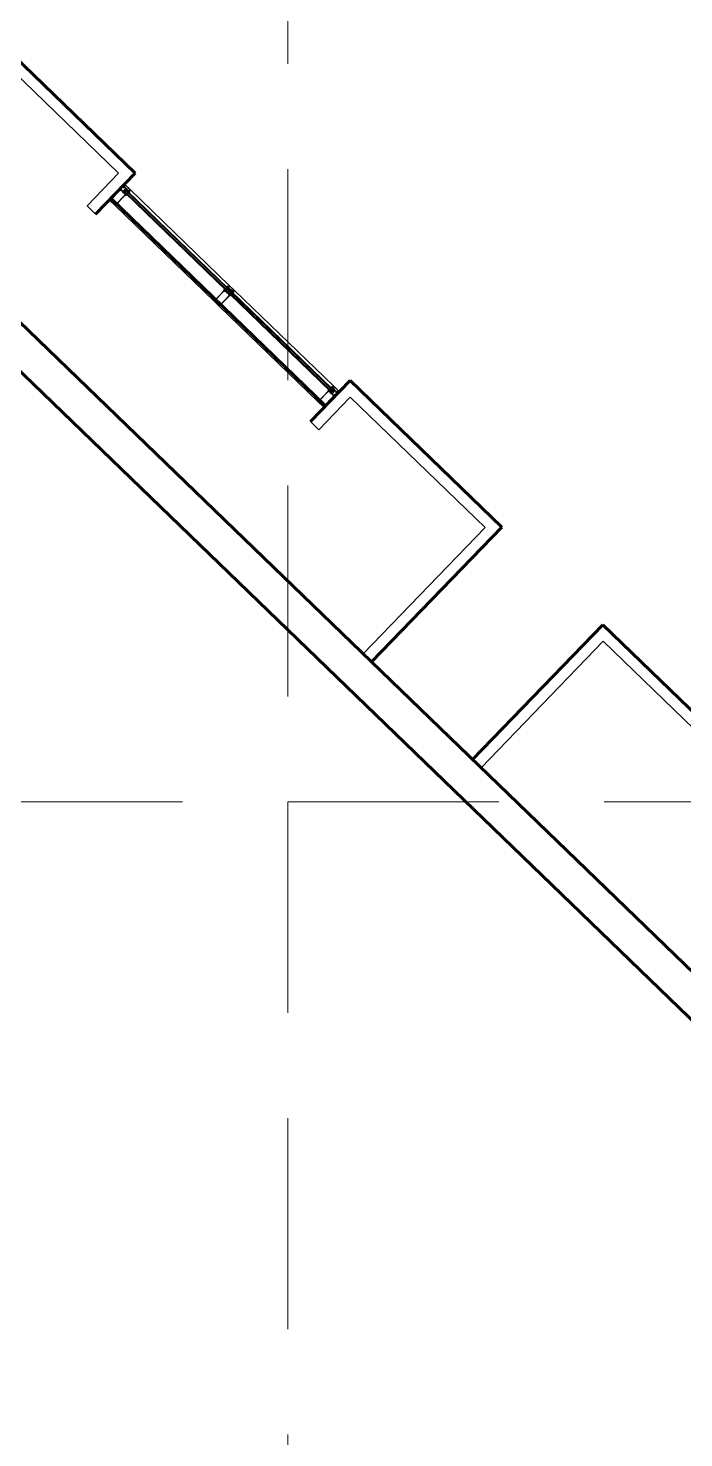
# Model space of a CAD drawing. Header units: feet. Extents: x 2597001 to 2598732, y 7017887 to 7019952.
# Drawn here: x 2597399.93 to 2597418.59, y 7018761.52 to 7018801.63 of the extents above; entities that cross this region are included whole.
import ezdxf

# ---------------------------------------------------------------- set-up
doc = ezdxf.new("R2010")
doc.units = ezdxf.units.FT
doc.header["$LTSCALE"] = 30
doc.header["$MEASUREMENT"] = 0
doc.linetypes.add('HIDDEN', pattern=[0.375, 0.25, -0.125])
doc.layers.get('0').update_dxf_attribs({"linetype": 'CONTINUOUS'})
for name, color, linetype, lineweight in [('18358A-BASE-SITE$0$Curb', 1, 'CONTINUOUS', 9), ('18358A-BASE-SITE$0$DICKS-A-WALL-AGAP', 1, 'CONTINUOUS', 20), ('18358A-BASE-SITE$0$DICKS-A-WALL-SHELL-EXT', 1, 'CONTINUOUS', 60), ('18358A-BASE-SITE$0$DICKS-A-WALL-SHELL-INT', 1, 'CONTINUOUS', 60)]:
    doc.layers.add(name, color=color, linetype=linetype, lineweight=lineweight)
doc.layers.add('GRID', color=254, linetype='HIDDEN')

msp = doc.modelspace()

# ---------------------------------------------------------------- linework, layer by layer
for p, q in [((2597402.675, 7018797.192), (2597402.241, 7018796.742)), ((2597402.679, 7018797.188), (2597402.675, 7018797.192)), ((2597402.679, 7018797.188), (2597402.681, 7018797.184)), ((2597402.687, 7018797.176), (2597402.692, 7018797.174)), ((2597402.692, 7018797.174), (2597402.694, 7018797.174)), ((2597402.694, 7018797.174), (2597402.844, 7018797.029)), ((2597402.7, 7018796.936), (2597405.569, 7018794.165)), ((2597402.703, 7018796.872), (2597402.735, 7018796.89)), ((2597402.758, 7018796.996), (2597405.627, 7018794.225)), ((2597402.823, 7018796.995), (2597402.805, 7018796.963)), ((2597402.818, 7018797.003), (2597402.844, 7018797.029)), ((2597402.818, 7018796.999), (2597402.823, 7018796.995)), ((2597402.241, 7018796.742), (2597402.245, 7018796.739)), ((2597402.245, 7018796.739), (2597402.249, 7018796.737)), ((2597402.245, 7018796.739), (2597402.245, 7018796.739)), ((2597402.249, 7018796.737), (2597402.254, 7018796.734)), ((2597402.254, 7018796.734), (2597402.257, 7018796.731)), ((2597402.257, 7018796.731), (2597402.259, 7018796.726)), ((2597402.259, 7018796.726), (2597402.26, 7018796.724)), ((2597402.26, 7018796.724), (2597402.41, 7018796.58)), ((2597402.41, 7018796.58), (2597402.697, 7018796.878)), ((2597402.699, 7018796.876), (2597402.703, 7018796.872)), ((2597405.223, 7018793.863), (2597405.511, 7018794.161)), ((2597405.504, 7018794.167), (2597405.522, 7018794.198)), ((2597405.509, 7018794.163), (2597405.504, 7018794.167)), ((2597405.624, 7018794.29), (2597405.593, 7018794.272)), ((2597405.628, 7018794.286), (2597405.624, 7018794.29)), ((2597405.632, 7018794.286), (2597405.657, 7018794.312)), ((2597405.657, 7018794.312), (2597405.807, 7018794.168)), ((2597405.721, 7018794.135), (2597408.59, 7018791.364)), ((2597405.786, 7018794.134), (2597405.768, 7018794.102)), ((2597405.782, 7018794.141), (2597405.807, 7018794.168)), ((2597405.782, 7018794.138), (2597405.786, 7018794.134)), ((2597405.223, 7018793.863), (2597405.373, 7018793.718)), ((2597405.373, 7018793.718), (2597405.66, 7018794.016)), ((2597405.662, 7018794.014), (2597405.667, 7018794.01)), ((2597405.663, 7018794.075), (2597408.533, 7018791.304)), ((2597405.667, 7018794.01), (2597405.698, 7018794.029)), ((2597408.186, 7018791.001), (2597408.474, 7018791.299)), ((2597408.789, 7018791.288), (2597408.355, 7018790.839)), ((2597408.468, 7018791.305), (2597408.485, 7018791.337)), ((2597408.472, 7018791.301), (2597408.468, 7018791.305)), ((2597408.587, 7018791.429), (2597408.556, 7018791.41)), ((2597408.591, 7018791.425), (2597408.587, 7018791.429)), ((2597408.595, 7018791.425), (2597408.62, 7018791.451)), ((2597408.77, 7018791.306), (2597408.62, 7018791.451)), ((2597408.771, 7018791.304), (2597408.77, 7018791.306)), ((2597408.773, 7018791.3), (2597408.771, 7018791.304)), ((2597408.776, 7018791.296), (2597408.773, 7018791.3)), ((2597408.78, 7018791.293), (2597408.776, 7018791.296)), ((2597408.785, 7018791.292), (2597408.78, 7018791.293)), ((2597408.785, 7018791.292), (2597408.789, 7018791.288)), ((2597408.336, 7018790.857), (2597408.186, 7018791.001)), ((2597408.338, 7018790.856), (2597408.336, 7018790.857)), ((2597408.342, 7018790.854), (2597408.338, 7018790.856)), ((2597408.346, 7018790.851), (2597408.342, 7018790.854)), ((2597408.349, 7018790.847), (2597408.346, 7018790.851)), ((2597408.351, 7018790.842), (2597408.349, 7018790.847)), ((2597408.351, 7018790.842), (2597408.351, 7018790.842)), ((2597408.355, 7018790.839), (2597408.351, 7018790.842))]:
    msp.add_line(p, q)
at = {"color": 9}
for p, q in [((2597402.26, 7018796.724), (2597402.564, 7018797.039)), ((2597402.271, 7018796.728), (2597402.553, 7018797.02)), ((2597402.277, 7018796.773), (2597402.559, 7018797.065)), ((2597402.549, 7018797.054), (2597402.303, 7018796.769)), ((2597402.553, 7018797.02), (2597402.574, 7018797.001)), ((2597402.557, 7018797.024), (2597402.569, 7018797.034)), ((2597402.557, 7018797.024), (2597402.573, 7018797.008)), ((2597402.559, 7018797.065), (2597402.585, 7018797.04)), ((2597402.563, 7018797.068), (2597402.621, 7018797.129)), ((2597402.588, 7018797.044), (2597402.563, 7018797.068)), ((2597402.569, 7018797.034), (2597402.564, 7018797.039)), ((2597402.566, 7018797.027), (2597402.567, 7018797.022)), ((2597402.569, 7018797.024), (2597402.566, 7018797.027)), ((2597402.567, 7018797.022), (2597402.57, 7018797.018)), ((2597402.585, 7018797.04), (2597402.569, 7018797.024)), ((2597402.57, 7018797.018), (2597402.581, 7018797.029)), ((2597402.573, 7018797.008), (2597402.582, 7018797.021)), ((2597402.584, 7018797.012), (2597402.574, 7018797.001)), ((2597402.581, 7018797.029), (2597402.589, 7018797.022)), ((2597402.625, 7018796.979), (2597402.582, 7018797.021)), ((2597402.618, 7018796.979), (2597402.584, 7018797.012)), ((2597402.585, 7018797.033), (2597402.599, 7018797.048)), ((2597402.592, 7018797.026), (2597402.585, 7018797.033)), ((2597402.596, 7018797.052), (2597402.588, 7018797.044)), ((2597402.589, 7018797.022), (2597402.592, 7018797.026)), ((2597402.599, 7018797.048), (2597402.596, 7018797.052)), ((2597402.611, 7018796.972), (2597402.618, 7018796.979)), ((2597402.611, 7018796.972), (2597402.615, 7018796.968)), ((2597402.615, 7018796.968), (2597402.618, 7018796.972)), ((2597402.618, 7018796.972), (2597402.644, 7018796.947)), ((2597402.621, 7018797.129), (2597402.646, 7018797.104)), ((2597402.625, 7018797.132), (2597402.646, 7018797.155)), ((2597402.65, 7018797.108), (2597402.625, 7018797.132)), ((2597402.625, 7018796.979), (2597402.631, 7018796.985)), ((2597402.629, 7018796.976), (2597402.636, 7018796.982)), ((2597402.629, 7018796.976), (2597402.648, 7018796.958)), ((2597402.633, 7018796.995), (2597402.631, 7018796.985)), ((2597402.694, 7018797.058), (2597402.633, 7018796.995)), ((2597402.638, 7018796.992), (2597402.636, 7018796.982)), ((2597402.694, 7018797.051), (2597402.638, 7018796.992)), ((2597402.646, 7018797.104), (2597402.639, 7018797.097)), ((2597402.639, 7018797.097), (2597402.643, 7018797.093)), ((2597402.641, 7018796.943), (2597402.644, 7018796.947)), ((2597402.641, 7018796.943), (2597402.645, 7018796.939)), ((2597402.643, 7018797.093), (2597402.657, 7018797.108)), ((2597402.645, 7018796.939), (2597402.652, 7018796.947)), ((2597402.646, 7018797.155), (2597402.652, 7018797.149)), ((2597402.648, 7018796.958), (2597402.654, 7018796.964)), ((2597402.65, 7018797.158), (2597402.679, 7018797.188)), ((2597402.656, 7018797.153), (2597402.65, 7018797.158)), ((2597402.65, 7018797.129), (2597402.665, 7018797.144)), ((2597402.656, 7018797.123), (2597402.65, 7018797.129)), ((2597402.665, 7018797.124), (2597402.65, 7018797.108)), ((2597402.652, 7018797.149), (2597402.656, 7018797.153)), ((2597402.652, 7018796.954), (2597402.657, 7018796.96)), ((2597402.652, 7018796.954), (2597402.695, 7018796.912)), ((2597402.652, 7018796.947), (2597402.686, 7018796.914)), ((2597402.664, 7018796.967), (2597402.654, 7018796.964)), ((2597402.665, 7018797.137), (2597402.656, 7018797.123)), ((2597402.657, 7018797.108), (2597402.665, 7018797.101)), ((2597402.667, 7018796.963), (2597402.657, 7018796.96)), ((2597402.661, 7018797.112), (2597402.672, 7018797.123)), ((2597402.668, 7018797.105), (2597402.661, 7018797.112)), ((2597402.662, 7018797.127), (2597402.665, 7018797.124)), ((2597402.668, 7018797.127), (2597402.662, 7018797.127)), ((2597402.72, 7018797.025), (2597402.664, 7018796.967)), ((2597402.674, 7018797.135), (2597402.665, 7018797.144)), ((2597402.665, 7018797.137), (2597402.682, 7018797.12)), ((2597402.665, 7018797.101), (2597402.668, 7018797.105)), ((2597402.689, 7018796.94), (2597402.666, 7018796.962)), ((2597402.728, 7018797.025), (2597402.667, 7018796.963)), ((2597402.668, 7018797.177), (2597402.67, 7018797.173)), ((2597402.672, 7018797.123), (2597402.668, 7018797.127)), ((2597402.669, 7018797.148), (2597402.694, 7018797.174)), ((2597402.669, 7018797.148), (2597402.677, 7018797.14)), ((2597402.682, 7018797.12), (2597402.669, 7018797.111)), ((2597402.669, 7018797.111), (2597402.782, 7018797.002)), ((2597402.67, 7018797.173), (2597402.673, 7018797.168)), ((2597402.672, 7018797.181), (2597402.673, 7018797.176)), ((2597402.673, 7018797.176), (2597402.676, 7018797.172)), ((2597402.673, 7018797.168), (2597402.677, 7018797.165)), ((2597402.674, 7018797.135), (2597402.68, 7018797.141)), ((2597402.675, 7018797.185), (2597402.677, 7018797.18)), ((2597402.686, 7018796.914), (2597402.675, 7018796.903)), ((2597402.695, 7018796.883), (2597402.675, 7018796.903)), ((2597402.676, 7018797.172), (2597402.68, 7018797.169)), ((2597402.676, 7018797.148), (2597402.694, 7018797.167)), ((2597402.678, 7018797.146), (2597402.676, 7018797.148)), ((2597402.677, 7018797.18), (2597402.68, 7018797.176)), ((2597402.677, 7018797.165), (2597402.681, 7018797.163)), ((2597402.68, 7018797.141), (2597402.677, 7018797.14)), ((2597402.678, 7018797.146), (2597402.695, 7018797.151)), ((2597402.678, 7018797.131), (2597402.69, 7018797.144)), ((2597402.678, 7018797.131), (2597402.689, 7018797.12)), ((2597402.678, 7018797.109), (2597402.689, 7018797.12)), ((2597402.712, 7018797.077), (2597402.678, 7018797.109)), ((2597402.683, 7018797.03), (2597402.678, 7018797.009)), ((2597402.678, 7018797.009), (2597402.68, 7018797.007)), ((2597402.68, 7018797.176), (2597402.684, 7018797.173)), ((2597402.68, 7018797.169), (2597402.685, 7018797.167)), ((2597402.701, 7018797.013), (2597402.68, 7018797.007)), ((2597402.681, 7018797.184), (2597402.684, 7018797.18)), ((2597402.681, 7018797.163), (2597402.683, 7018797.163)), ((2597402.682, 7018796.903), (2597402.695, 7018796.912)), ((2597402.699, 7018796.887), (2597402.682, 7018796.903)), ((2597402.698, 7018797.046), (2597402.683, 7018797.03)), ((2597402.689, 7018796.94), (2597402.683, 7018796.934)), ((2597402.684, 7018797.18), (2597402.687, 7018797.176)), ((2597402.684, 7018797.173), (2597402.688, 7018797.171)), ((2597402.688, 7018797.028), (2597402.684, 7018797.014)), ((2597402.698, 7018797.018), (2597402.684, 7018797.014)), ((2597402.685, 7018797.167), (2597402.687, 7018797.166)), ((2597402.688, 7018797.171), (2597402.69, 7018797.17)), ((2597402.706, 7018797.047), (2597402.688, 7018797.028)), ((2597402.69, 7018797.144), (2597402.697, 7018797.146)), ((2597402.699, 7018796.977), (2597402.69, 7018796.986)), ((2597402.691, 7018796.927), (2597402.763, 7018797.002)), ((2597402.691, 7018796.905), (2597402.692, 7018796.907)), ((2597402.693, 7018796.897), (2597402.691, 7018796.905)), ((2597402.692, 7018796.907), (2597402.696, 7018796.904)), ((2597402.697, 7018796.929), (2597402.693, 7018796.925)), ((2597402.701, 7018796.91), (2597402.693, 7018796.918)), ((2597402.693, 7018796.897), (2597402.701, 7018796.895)), ((2597402.694, 7018797.167), (2597402.836, 7018797.029)), ((2597402.709, 7018797.073), (2597402.694, 7018797.058)), ((2597402.694, 7018797.058), (2597402.709, 7018797.043)), ((2597402.694, 7018797.058), (2597402.706, 7018797.047)), ((2597402.694, 7018797.051), (2597402.698, 7018797.046)), ((2597402.694, 7018797.034), (2597402.695, 7018797.028)), ((2597402.697, 7018797.031), (2597402.694, 7018797.034)), ((2597402.697, 7018797.146), (2597402.695, 7018797.151)), ((2597402.695, 7018797.028), (2597402.698, 7018797.025)), ((2597402.696, 7018796.904), (2597402.701, 7018796.91)), ((2597402.7, 7018797.034), (2597402.697, 7018797.031)), ((2597402.697, 7018796.878), (2597402.714, 7018796.894)), ((2597402.716, 7018797.037), (2597402.698, 7018797.018)), ((2597402.698, 7018797.025), (2597402.704, 7018797.024)), ((2597402.699, 7018797.04), (2597402.7, 7018797.034)), ((2597402.703, 7018797.037), (2597402.699, 7018797.04)), ((2597402.699, 7018796.977), (2597402.717, 7018796.996)), ((2597402.699, 7018796.9), (2597402.706, 7018796.906)), ((2597402.699, 7018796.9), (2597402.702, 7018796.897)), ((2597402.699, 7018796.887), (2597402.708, 7018796.9)), ((2597402.699, 7018796.876), (2597402.717, 7018796.894)), ((2597402.701, 7018797.028), (2597402.704, 7018797.03)), ((2597402.716, 7018797.029), (2597402.701, 7018797.013)), ((2597402.704, 7018797.024), (2597402.701, 7018797.028)), ((2597402.701, 7018796.895), (2597402.702, 7018796.897)), ((2597402.709, 7018797.043), (2597402.703, 7018797.037)), ((2597402.704, 7018797.03), (2597402.71, 7018797.03)), ((2597402.735, 7018796.899), (2597402.704, 7018796.929)), ((2597402.706, 7018797.033), (2597402.713, 7018797.04)), ((2597402.71, 7018797.03), (2597402.706, 7018797.033)), ((2597402.717, 7018796.894), (2597402.706, 7018796.906)), ((2597402.717, 7018796.996), (2597402.708, 7018797.005)), ((2597402.708, 7018796.9), (2597402.714, 7018796.894)), ((2597402.709, 7018797.073), (2597402.709, 7018797.073)), ((2597402.742, 7018797.04), (2597402.709, 7018797.073)), ((2597402.709, 7018797.057), (2597402.71, 7018797.058)), ((2597402.709, 7018797.054), (2597402.712, 7018797.051)), ((2597402.712, 7018797.077), (2597402.714, 7018797.079)), ((2597402.712, 7018796.91), (2597402.712, 7018796.911)), ((2597402.712, 7018796.907), (2597402.72, 7018796.899)), ((2597402.713, 7018797.058), (2597402.716, 7018797.055)), ((2597402.713, 7018797.04), (2597402.728, 7018797.025)), ((2597402.714, 7018797.079), (2597402.748, 7018797.046)), ((2597402.743, 7018796.981), (2597402.714, 7018796.951)), ((2597402.714, 7018796.951), (2597405.584, 7018794.18)), ((2597402.714, 7018796.951), (2597402.714, 7018796.951)), ((2597402.714, 7018796.951), (2597402.744, 7018796.923)), ((2597402.715, 7018797.052), (2597402.716, 7018797.052)), ((2597402.715, 7018796.911), (2597402.723, 7018796.903)), ((2597402.716, 7018797.037), (2597402.728, 7018797.025)), ((2597402.716, 7018797.029), (2597402.72, 7018797.025)), ((2597402.721, 7018797.046), (2597402.721, 7018797.047)), ((2597402.721, 7018797.043), (2597402.723, 7018797.041)), ((2597402.723, 7018796.899), (2597402.723, 7018796.9)), ((2597402.724, 7018797.047), (2597402.727, 7018797.044)), ((2597402.726, 7018797.041), (2597402.727, 7018797.041)), ((2597402.728, 7018797.025), (2597402.742, 7018797.04)), ((2597402.75, 7018797.004), (2597402.728, 7018797.025)), ((2597402.743, 7018796.981), (2597405.613, 7018794.21)), ((2597402.773, 7018796.952), (2597402.743, 7018796.981)), ((2597402.744, 7018796.923), (2597402.773, 7018796.952)), ((2597402.746, 7018797.044), (2597402.748, 7018797.046)), ((2597402.746, 7018797.044), (2597402.78, 7018797.012)), ((2597402.75, 7018797.004), (2597402.756, 7018797.009)), ((2597402.765, 7018797), (2597402.769, 7018797.004)), ((2597402.797, 7018796.962), (2597402.765, 7018796.993)), ((2597402.784, 7018796.996), (2597402.776, 7018797.004)), ((2597402.78, 7018797.012), (2597402.79, 7018797.023)), ((2597402.791, 7018797.015), (2597402.782, 7018797.002)), ((2597402.79, 7018797.002), (2597402.784, 7018796.996)), ((2597402.784, 7018796.985), (2597402.785, 7018796.986)), ((2597402.784, 7018796.982), (2597402.792, 7018796.974)), ((2597402.789, 7018797.007), (2597402.787, 7018797.005)), ((2597402.787, 7018797.005), (2597402.79, 7018797.002)), ((2597402.788, 7018796.986), (2597402.796, 7018796.978)), ((2597402.797, 7018797.005), (2597402.789, 7018797.007)), ((2597402.794, 7018796.998), (2597402.789, 7018796.992)), ((2597402.8, 7018796.981), (2597402.789, 7018796.992)), ((2597402.802, 7018797.012), (2597402.79, 7018797.023)), ((2597402.807, 7018796.999), (2597402.791, 7018797.015)), ((2597402.794, 7018796.998), (2597402.797, 7018796.995)), ((2597402.807, 7018796.999), (2597402.795, 7018796.99)), ((2597402.795, 7018796.99), (2597402.8, 7018796.984)), ((2597402.795, 7018796.974), (2597402.796, 7018796.975)), ((2597402.797, 7018797.005), (2597402.799, 7018796.997)), ((2597402.799, 7018796.997), (2597402.797, 7018796.995)), ((2597402.818, 7018796.999), (2597402.8, 7018796.981)), ((2597402.8, 7018796.984), (2597402.815, 7018796.999)), ((2597402.802, 7018797.012), (2597402.814, 7018797.024)), ((2597402.805, 7018797.008), (2597402.811, 7018797.014)), ((2597402.805, 7018797.008), (2597402.815, 7018796.999)), ((2597402.811, 7018797.014), (2597402.81, 7018797.011)), ((2597402.818, 7018797.003), (2597402.81, 7018797.011)), ((2597402.814, 7018797.024), (2597402.815, 7018797.031)), ((2597402.815, 7018797.031), (2597402.82, 7018797.03)), ((2597402.816, 7018797.012), (2597402.82, 7018797.03)), ((2597402.816, 7018797.012), (2597402.818, 7018797.01)), ((2597402.818, 7018797.01), (2597402.836, 7018797.029)), ((2597402.844, 7018797.029), (2597405.657, 7018794.312)), ((2597402.245, 7018796.739), (2597402.274, 7018796.769)), ((2597402.248, 7018796.743), (2597402.253, 7018796.741)), ((2597402.252, 7018796.746), (2597402.257, 7018796.745)), ((2597402.253, 7018796.741), (2597402.257, 7018796.738)), ((2597402.256, 7018796.75), (2597402.26, 7018796.748)), ((2597402.257, 7018796.745), (2597402.261, 7018796.742)), ((2597402.257, 7018796.738), (2597402.261, 7018796.734)), ((2597402.26, 7018796.748), (2597402.265, 7018796.746)), ((2597402.261, 7018796.742), (2597402.264, 7018796.738)), ((2597402.261, 7018796.734), (2597402.263, 7018796.73)), ((2597402.263, 7018796.73), (2597402.263, 7018796.728)), ((2597402.264, 7018796.738), (2597402.266, 7018796.734)), ((2597402.265, 7018796.746), (2597402.268, 7018796.742)), ((2597402.266, 7018796.734), (2597402.267, 7018796.732)), ((2597402.268, 7018796.742), (2597402.27, 7018796.737)), ((2597402.27, 7018796.737), (2597402.271, 7018796.736)), ((2597402.271, 7018796.728), (2597402.413, 7018796.591)), ((2597402.274, 7018796.769), (2597402.279, 7018796.763)), ((2597402.283, 7018796.767), (2597402.277, 7018796.773)), ((2597402.279, 7018796.763), (2597402.283, 7018796.767)), ((2597402.41, 7018796.58), (2597405.223, 7018793.863)), ((2597402.413, 7018796.591), (2597402.695, 7018796.883)), ((2597405.234, 7018793.867), (2597405.516, 7018794.159)), ((2597405.509, 7018794.163), (2597405.527, 7018794.181)), ((2597405.511, 7018794.161), (2597405.527, 7018794.178)), ((2597405.516, 7018794.159), (2597405.537, 7018794.139)), ((2597405.52, 7018794.163), (2597405.533, 7018794.172)), ((2597405.52, 7018794.163), (2597405.537, 7018794.146)), ((2597405.527, 7018794.181), (2597405.538, 7018794.17)), ((2597405.533, 7018794.172), (2597405.527, 7018794.178)), ((2597405.528, 7018794.165), (2597405.53, 7018794.167)), ((2597405.53, 7018794.157), (2597405.528, 7018794.165)), ((2597405.53, 7018794.2), (2597405.562, 7018794.169)), ((2597405.533, 7018794.164), (2597405.53, 7018794.167)), ((2597405.53, 7018794.157), (2597405.538, 7018794.155)), ((2597405.531, 7018794.187), (2597405.532, 7018794.188)), ((2597405.531, 7018794.184), (2597405.54, 7018794.176)), ((2597405.533, 7018794.164), (2597405.538, 7018794.17)), ((2597405.535, 7018794.188), (2597405.543, 7018794.18)), ((2597405.537, 7018794.16), (2597405.543, 7018794.165)), ((2597405.537, 7018794.146), (2597405.545, 7018794.16)), ((2597405.54, 7018794.157), (2597405.537, 7018794.16)), ((2597405.548, 7018794.15), (2597405.537, 7018794.139)), ((2597405.538, 7018794.155), (2597405.54, 7018794.157)), ((2597405.543, 7018794.176), (2597405.543, 7018794.177)), ((2597405.543, 7018794.165), (2597405.551, 7018794.158)), ((2597405.589, 7018794.118), (2597405.545, 7018794.16)), ((2597405.581, 7018794.118), (2597405.548, 7018794.15)), ((2597405.583, 7018794.239), (2597405.554, 7018794.209)), ((2597405.554, 7018794.209), (2597405.584, 7018794.18)), ((2597405.554, 7018794.209), (2597405.554, 7018794.209)), ((2597405.562, 7018794.162), (2597405.558, 7018794.158)), ((2597405.56, 7018794.156), (2597405.633, 7018794.231)), ((2597405.573, 7018794.154), (2597405.568, 7018794.149)), ((2597405.573, 7018794.154), (2597405.596, 7018794.133)), ((2597405.574, 7018794.11), (2597405.581, 7018794.118)), ((2597405.574, 7018794.11), (2597405.578, 7018794.107)), ((2597405.578, 7018794.107), (2597405.581, 7018794.11)), ((2597405.581, 7018794.11), (2597405.608, 7018794.085)), ((2597405.613, 7018794.21), (2597405.583, 7018794.239)), ((2597405.584, 7018794.18), (2597405.613, 7018794.21)), ((2597405.589, 7018794.118), (2597405.594, 7018794.123)), ((2597405.592, 7018794.263), (2597405.623, 7018794.233)), ((2597405.592, 7018794.114), (2597405.599, 7018794.121)), ((2597405.592, 7018794.114), (2597405.611, 7018794.096)), ((2597405.597, 7018794.134), (2597405.594, 7018794.123)), ((2597405.657, 7018794.196), (2597405.597, 7018794.134)), ((2597405.601, 7018794.131), (2597405.599, 7018794.121)), ((2597405.657, 7018794.189), (2597405.601, 7018794.131)), ((2597405.604, 7018794.262), (2597405.604, 7018794.263)), ((2597405.604, 7018794.259), (2597405.612, 7018794.251)), ((2597405.604, 7018794.081), (2597405.608, 7018794.085)), ((2597405.604, 7018794.081), (2597405.608, 7018794.078)), ((2597405.607, 7018794.263), (2597405.616, 7018794.255)), ((2597405.608, 7018794.078), (2597405.615, 7018794.085)), ((2597405.628, 7018794.286), (2597405.61, 7018794.267)), ((2597405.61, 7018794.267), (2597405.622, 7018794.256)), ((2597405.61, 7018794.166), (2597405.628, 7018794.185)), ((2597405.61, 7018794.166), (2597405.619, 7018794.157)), ((2597405.611, 7018794.096), (2597405.618, 7018794.103)), ((2597405.614, 7018794.267), (2597405.628, 7018794.282)), ((2597405.619, 7018794.262), (2597405.614, 7018794.267)), ((2597405.615, 7018794.251), (2597405.616, 7018794.252)), ((2597405.615, 7018794.093), (2597405.62, 7018794.098)), ((2597405.615, 7018794.093), (2597405.658, 7018794.051)), ((2597405.615, 7018794.085), (2597405.649, 7018794.053)), ((2597405.628, 7018794.106), (2597405.618, 7018794.103)), ((2597405.628, 7018794.275), (2597405.619, 7018794.262)), ((2597405.63, 7018794.101), (2597405.62, 7018794.098)), ((2597405.628, 7018794.262), (2597405.622, 7018794.256)), ((2597405.627, 7018794.267), (2597405.625, 7018794.265)), ((2597405.628, 7018794.262), (2597405.625, 7018794.265)), ((2597405.632, 7018794.258), (2597405.626, 7018794.252)), ((2597405.626, 7018794.252), (2597405.634, 7018794.244)), ((2597405.634, 7018794.265), (2597405.627, 7018794.267)), ((2597405.638, 7018794.273), (2597405.628, 7018794.282)), ((2597405.628, 7018794.275), (2597405.645, 7018794.259)), ((2597405.628, 7018794.185), (2597405.637, 7018794.176)), ((2597405.684, 7018794.164), (2597405.628, 7018794.106)), ((2597405.652, 7018794.078), (2597405.629, 7018794.1)), ((2597405.691, 7018794.164), (2597405.63, 7018794.101)), ((2597405.631, 7018794.233), (2597405.634, 7018794.237)), ((2597405.632, 7018794.286), (2597405.64, 7018794.278)), ((2597405.645, 7018794.259), (2597405.632, 7018794.249)), ((2597405.635, 7018794.255), (2597405.632, 7018794.258)), ((2597405.632, 7018794.249), (2597405.745, 7018794.141)), ((2597405.634, 7018794.265), (2597405.637, 7018794.257)), ((2597405.637, 7018794.257), (2597405.635, 7018794.255)), ((2597405.635, 7018794.218), (2597405.64, 7018794.224)), ((2597405.635, 7018794.218), (2597405.657, 7018794.196)), ((2597405.638, 7018794.273), (2597405.643, 7018794.279)), ((2597405.639, 7018794.286), (2597405.657, 7018794.305)), ((2597405.641, 7018794.284), (2597405.639, 7018794.286)), ((2597405.643, 7018794.279), (2597405.64, 7018794.278)), ((2597405.641, 7018794.284), (2597405.658, 7018794.289)), ((2597405.641, 7018794.27), (2597405.653, 7018794.282)), ((2597405.641, 7018794.27), (2597405.652, 7018794.259)), ((2597405.646, 7018794.169), (2597405.641, 7018794.148)), ((2597405.641, 7018794.148), (2597405.643, 7018794.146)), ((2597405.642, 7018794.248), (2597405.652, 7018794.259)), ((2597405.675, 7018794.215), (2597405.642, 7018794.248)), ((2597405.664, 7018794.152), (2597405.643, 7018794.146)), ((2597405.662, 7018794.185), (2597405.646, 7018794.169)), ((2597405.651, 7018794.166), (2597405.647, 7018794.153)), ((2597405.661, 7018794.156), (2597405.647, 7018794.153)), ((2597405.652, 7018794.078), (2597405.647, 7018794.073)), ((2597405.669, 7018794.185), (2597405.651, 7018794.166)), ((2597405.653, 7018794.282), (2597405.66, 7018794.284)), ((2597405.662, 7018794.115), (2597405.653, 7018794.125)), ((2597405.654, 7018794.066), (2597405.726, 7018794.141)), ((2597405.657, 7018794.305), (2597405.8, 7018794.168)), ((2597405.672, 7018794.211), (2597405.657, 7018794.196)), ((2597405.657, 7018794.196), (2597405.669, 7018794.185)), ((2597405.657, 7018794.196), (2597405.672, 7018794.182)), ((2597405.657, 7018794.189), (2597405.662, 7018794.185)), ((2597405.66, 7018794.17), (2597405.657, 7018794.173)), ((2597405.657, 7018794.173), (2597405.658, 7018794.167)), ((2597405.66, 7018794.284), (2597405.658, 7018794.289)), ((2597405.658, 7018794.167), (2597405.662, 7018794.163)), ((2597405.663, 7018794.173), (2597405.66, 7018794.17)), ((2597405.679, 7018794.175), (2597405.661, 7018794.156)), ((2597405.662, 7018794.163), (2597405.667, 7018794.163)), ((2597405.662, 7018794.115), (2597405.68, 7018794.134)), ((2597405.666, 7018794.175), (2597405.663, 7018794.178)), ((2597405.663, 7018794.178), (2597405.663, 7018794.173)), ((2597405.664, 7018794.166), (2597405.667, 7018794.169)), ((2597405.679, 7018794.168), (2597405.664, 7018794.152)), ((2597405.667, 7018794.163), (2597405.664, 7018794.166)), ((2597405.672, 7018794.182), (2597405.666, 7018794.175)), ((2597405.667, 7018794.169), (2597405.673, 7018794.168)), ((2597405.67, 7018794.172), (2597405.676, 7018794.178)), ((2597405.673, 7018794.168), (2597405.67, 7018794.172)), ((2597405.68, 7018794.134), (2597405.671, 7018794.143)), ((2597405.705, 7018794.179), (2597405.672, 7018794.211)), ((2597405.672, 7018794.211), (2597405.672, 7018794.211)), ((2597405.673, 7018794.195), (2597405.673, 7018794.196)), ((2597405.673, 7018794.192), (2597405.675, 7018794.19)), ((2597405.675, 7018794.215), (2597405.677, 7018794.217)), ((2597405.676, 7018794.196), (2597405.679, 7018794.194)), ((2597405.676, 7018794.178), (2597405.691, 7018794.164)), ((2597405.677, 7018794.217), (2597405.711, 7018794.184)), ((2597405.678, 7018794.19), (2597405.679, 7018794.191)), ((2597405.706, 7018794.12), (2597405.678, 7018794.09)), ((2597405.678, 7018794.09), (2597408.547, 7018791.319)), ((2597405.678, 7018794.09), (2597405.708, 7018794.061)), ((2597405.678, 7018794.09), (2597405.678, 7018794.09)), ((2597405.679, 7018794.175), (2597405.691, 7018794.164)), ((2597405.679, 7018794.168), (2597405.684, 7018794.164)), ((2597405.684, 7018794.185), (2597405.685, 7018794.185)), ((2597405.684, 7018794.182), (2597405.686, 7018794.179)), ((2597405.688, 7018794.185), (2597405.69, 7018794.183)), ((2597405.689, 7018794.179), (2597405.69, 7018794.18)), ((2597405.691, 7018794.164), (2597405.705, 7018794.179)), ((2597405.713, 7018794.142), (2597405.691, 7018794.164)), ((2597405.706, 7018794.12), (2597408.576, 7018791.349)), ((2597405.736, 7018794.091), (2597405.706, 7018794.12)), ((2597405.708, 7018794.061), (2597405.736, 7018794.091)), ((2597405.709, 7018794.183), (2597405.711, 7018794.184)), ((2597405.709, 7018794.183), (2597405.743, 7018794.15)), ((2597405.713, 7018794.142), (2597405.719, 7018794.148)), ((2597405.728, 7018794.139), (2597405.732, 7018794.142)), ((2597405.76, 7018794.101), (2597405.729, 7018794.131)), ((2597405.747, 7018794.135), (2597405.739, 7018794.142)), ((2597405.743, 7018794.15), (2597405.754, 7018794.161)), ((2597405.754, 7018794.154), (2597405.745, 7018794.141)), ((2597405.753, 7018794.14), (2597405.747, 7018794.135)), ((2597405.747, 7018794.124), (2597405.748, 7018794.124)), ((2597405.747, 7018794.121), (2597405.755, 7018794.113)), ((2597405.752, 7018794.145), (2597405.75, 7018794.143)), ((2597405.75, 7018794.143), (2597405.753, 7018794.14)), ((2597405.751, 7018794.124), (2597405.759, 7018794.116)), ((2597405.76, 7018794.143), (2597405.752, 7018794.145)), ((2597405.757, 7018794.137), (2597405.752, 7018794.13)), ((2597405.764, 7018794.119), (2597405.752, 7018794.13)), ((2597405.765, 7018794.15), (2597405.754, 7018794.161)), ((2597405.771, 7018794.138), (2597405.754, 7018794.154)), ((2597405.757, 7018794.137), (2597405.76, 7018794.134)), ((2597405.771, 7018794.138), (2597405.758, 7018794.128)), ((2597405.758, 7018794.128), (2597405.764, 7018794.123)), ((2597405.758, 7018794.113), (2597405.759, 7018794.113)), ((2597405.76, 7018794.143), (2597405.762, 7018794.136)), ((2597405.762, 7018794.136), (2597405.76, 7018794.134)), ((2597405.764, 7018794.123), (2597405.778, 7018794.138)), ((2597405.782, 7018794.138), (2597405.764, 7018794.119)), ((2597405.765, 7018794.15), (2597405.777, 7018794.163)), ((2597405.769, 7018794.147), (2597405.774, 7018794.153)), ((2597405.769, 7018794.147), (2597405.778, 7018794.138)), ((2597405.774, 7018794.153), (2597405.774, 7018794.149)), ((2597405.782, 7018794.141), (2597405.774, 7018794.149)), ((2597405.777, 7018794.163), (2597405.779, 7018794.17)), ((2597405.779, 7018794.17), (2597405.784, 7018794.168)), ((2597405.779, 7018794.151), (2597405.784, 7018794.168)), ((2597405.779, 7018794.151), (2597405.781, 7018794.149)), ((2597405.781, 7018794.149), (2597405.8, 7018794.168)), ((2597405.807, 7018794.168), (2597408.62, 7018791.451)), ((2597405.234, 7018793.867), (2597405.376, 7018793.729)), ((2597405.373, 7018793.718), (2597408.186, 7018791.001)), ((2597405.376, 7018793.729), (2597405.658, 7018794.021)), ((2597405.649, 7018794.053), (2597405.638, 7018794.041)), ((2597405.658, 7018794.021), (2597405.638, 7018794.041)), ((2597405.645, 7018794.042), (2597405.658, 7018794.051)), ((2597405.662, 7018794.025), (2597405.645, 7018794.042)), ((2597405.654, 7018794.044), (2597405.656, 7018794.045)), ((2597405.656, 7018794.036), (2597405.654, 7018794.044)), ((2597405.66, 7018794.067), (2597405.656, 7018794.064)), ((2597405.664, 7018794.049), (2597405.656, 7018794.056)), ((2597405.656, 7018794.045), (2597405.659, 7018794.042)), ((2597405.656, 7018794.036), (2597405.664, 7018794.034)), ((2597405.659, 7018794.042), (2597405.664, 7018794.049)), ((2597405.66, 7018794.016), (2597405.677, 7018794.033)), ((2597405.662, 7018794.039), (2597405.669, 7018794.044)), ((2597405.662, 7018794.039), (2597405.666, 7018794.036)), ((2597405.662, 7018794.025), (2597405.671, 7018794.038)), ((2597405.662, 7018794.014), (2597405.68, 7018794.033)), ((2597405.664, 7018794.034), (2597405.666, 7018794.036)), ((2597405.699, 7018794.037), (2597405.667, 7018794.067)), ((2597405.68, 7018794.033), (2597405.669, 7018794.044)), ((2597405.671, 7018794.038), (2597405.677, 7018794.033)), ((2597405.675, 7018794.049), (2597405.675, 7018794.049)), ((2597405.675, 7018794.046), (2597405.683, 7018794.038)), ((2597405.678, 7018794.049), (2597405.687, 7018794.041)), ((2597405.686, 7018794.038), (2597405.687, 7018794.038)), ((2597408.197, 7018791.005), (2597408.479, 7018791.297)), ((2597408.472, 7018791.301), (2597408.49, 7018791.32)), ((2597408.474, 7018791.299), (2597408.49, 7018791.316)), ((2597408.479, 7018791.297), (2597408.5, 7018791.278)), ((2597408.483, 7018791.301), (2597408.496, 7018791.311)), ((2597408.483, 7018791.301), (2597408.5, 7018791.285)), ((2597408.49, 7018791.32), (2597408.502, 7018791.308)), ((2597408.496, 7018791.311), (2597408.49, 7018791.316)), ((2597408.491, 7018791.303), (2597408.493, 7018791.305)), ((2597408.494, 7018791.295), (2597408.491, 7018791.303)), ((2597408.493, 7018791.338), (2597408.525, 7018791.308)), ((2597408.496, 7018791.302), (2597408.493, 7018791.305)), ((2597408.494, 7018791.295), (2597408.502, 7018791.294)), ((2597408.495, 7018791.325), (2597408.495, 7018791.326)), ((2597408.495, 7018791.322), (2597408.503, 7018791.315)), ((2597408.496, 7018791.302), (2597408.502, 7018791.308)), ((2597408.498, 7018791.326), (2597408.506, 7018791.318)), ((2597408.5, 7018791.298), (2597408.506, 7018791.304)), ((2597408.503, 7018791.295), (2597408.5, 7018791.298)), ((2597408.5, 7018791.285), (2597408.509, 7018791.298)), ((2597408.511, 7018791.289), (2597408.5, 7018791.278)), ((2597408.502, 7018791.294), (2597408.503, 7018791.295)), ((2597408.506, 7018791.315), (2597408.506, 7018791.315)), ((2597408.506, 7018791.304), (2597408.514, 7018791.296)), ((2597408.552, 7018791.256), (2597408.509, 7018791.298)), ((2597408.544, 7018791.256), (2597408.511, 7018791.289)), ((2597408.546, 7018791.378), (2597408.517, 7018791.348)), ((2597408.517, 7018791.348), (2597408.517, 7018791.348)), ((2597408.517, 7018791.348), (2597408.547, 7018791.319)), ((2597408.525, 7018791.3), (2597408.521, 7018791.297)), ((2597408.524, 7018791.295), (2597408.596, 7018791.369)), ((2597408.536, 7018791.293), (2597408.531, 7018791.287)), ((2597408.536, 7018791.293), (2597408.559, 7018791.271)), ((2597408.576, 7018791.349), (2597408.546, 7018791.378)), ((2597408.547, 7018791.319), (2597408.576, 7018791.349)), ((2597408.555, 7018791.402), (2597408.586, 7018791.371)), ((2597408.56, 7018791.272), (2597408.557, 7018791.262)), ((2597408.62, 7018791.335), (2597408.56, 7018791.272)), ((2597408.621, 7018791.328), (2597408.565, 7018791.269)), ((2597408.567, 7018791.4), (2597408.568, 7018791.401)), ((2597408.567, 7018791.397), (2597408.575, 7018791.389)), ((2597408.571, 7018791.401), (2597408.579, 7018791.393)), ((2597408.591, 7018791.425), (2597408.573, 7018791.406)), ((2597408.573, 7018791.406), (2597408.585, 7018791.395)), ((2597408.573, 7018791.305), (2597408.591, 7018791.323)), ((2597408.573, 7018791.305), (2597408.582, 7018791.296)), ((2597408.577, 7018791.406), (2597408.591, 7018791.421)), ((2597408.583, 7018791.4), (2597408.577, 7018791.406)), ((2597408.578, 7018791.39), (2597408.579, 7018791.39)), ((2597408.591, 7018791.414), (2597408.583, 7018791.4)), ((2597408.591, 7018791.4), (2597408.585, 7018791.395)), ((2597408.59, 7018791.405), (2597408.588, 7018791.403)), ((2597408.591, 7018791.4), (2597408.588, 7018791.403)), ((2597408.598, 7018791.403), (2597408.59, 7018791.405)), ((2597408.595, 7018791.396), (2597408.59, 7018791.39)), ((2597408.59, 7018791.39), (2597408.597, 7018791.383)), ((2597408.601, 7018791.412), (2597408.591, 7018791.421)), ((2597408.591, 7018791.414), (2597408.608, 7018791.397)), ((2597408.591, 7018791.323), (2597408.601, 7018791.314)), ((2597408.647, 7018791.302), (2597408.591, 7018791.244)), ((2597408.594, 7018791.371), (2597408.597, 7018791.375)), ((2597408.654, 7018791.302), (2597408.594, 7018791.24)), ((2597408.595, 7018791.425), (2597408.603, 7018791.417)), ((2597408.608, 7018791.397), (2597408.595, 7018791.388)), ((2597408.598, 7018791.393), (2597408.595, 7018791.396)), ((2597408.708, 7018791.279), (2597408.595, 7018791.388)), ((2597408.598, 7018791.403), (2597408.6, 7018791.395)), ((2597408.6, 7018791.395), (2597408.598, 7018791.393)), ((2597408.598, 7018791.357), (2597408.603, 7018791.362)), ((2597408.598, 7018791.357), (2597408.62, 7018791.335)), ((2597408.601, 7018791.412), (2597408.606, 7018791.418)), ((2597408.602, 7018791.425), (2597408.62, 7018791.444)), ((2597408.605, 7018791.423), (2597408.602, 7018791.425)), ((2597408.606, 7018791.418), (2597408.603, 7018791.417)), ((2597408.604, 7018791.408), (2597408.616, 7018791.421)), ((2597408.604, 7018791.408), (2597408.616, 7018791.397)), ((2597408.609, 7018791.307), (2597408.604, 7018791.286)), ((2597408.606, 7018791.284), (2597408.604, 7018791.286)), ((2597408.605, 7018791.423), (2597408.622, 7018791.428)), ((2597408.605, 7018791.386), (2597408.616, 7018791.397)), ((2597408.639, 7018791.354), (2597408.605, 7018791.386)), ((2597408.627, 7018791.29), (2597408.606, 7018791.284)), ((2597408.625, 7018791.323), (2597408.609, 7018791.307)), ((2597408.614, 7018791.305), (2597408.611, 7018791.291)), ((2597408.624, 7018791.295), (2597408.611, 7018791.291)), ((2597408.632, 7018791.324), (2597408.614, 7018791.305)), ((2597408.616, 7018791.421), (2597408.623, 7018791.423)), ((2597408.763, 7018791.306), (2597408.62, 7018791.444)), ((2597408.62, 7018791.335), (2597408.635, 7018791.35)), ((2597408.635, 7018791.32), (2597408.62, 7018791.335)), ((2597408.632, 7018791.324), (2597408.62, 7018791.335)), ((2597408.62, 7018791.311), (2597408.624, 7018791.308)), ((2597408.621, 7018791.305), (2597408.62, 7018791.311)), ((2597408.625, 7018791.323), (2597408.621, 7018791.328)), ((2597408.625, 7018791.302), (2597408.621, 7018791.305)), ((2597408.623, 7018791.423), (2597408.622, 7018791.428)), ((2597408.642, 7018791.314), (2597408.624, 7018791.295)), ((2597408.624, 7018791.308), (2597408.626, 7018791.311)), ((2597408.631, 7018791.301), (2597408.625, 7018791.302)), ((2597408.626, 7018791.317), (2597408.629, 7018791.314)), ((2597408.626, 7018791.311), (2597408.626, 7018791.317)), ((2597408.63, 7018791.307), (2597408.627, 7018791.304)), ((2597408.643, 7018791.306), (2597408.627, 7018791.29)), ((2597408.627, 7018791.304), (2597408.631, 7018791.301)), ((2597408.629, 7018791.314), (2597408.635, 7018791.32)), ((2597408.636, 7018791.307), (2597408.63, 7018791.307)), ((2597408.639, 7018791.317), (2597408.633, 7018791.31)), ((2597408.633, 7018791.31), (2597408.636, 7018791.307)), ((2597408.635, 7018791.35), (2597408.669, 7018791.317)), ((2597408.636, 7018791.334), (2597408.636, 7018791.335)), ((2597408.636, 7018791.331), (2597408.638, 7018791.328)), ((2597408.639, 7018791.354), (2597408.64, 7018791.356)), ((2597408.639, 7018791.335), (2597408.642, 7018791.332)), ((2597408.654, 7018791.302), (2597408.639, 7018791.317)), ((2597408.674, 7018791.323), (2597408.64, 7018791.356)), ((2597408.641, 7018791.328), (2597408.642, 7018791.329)), ((2597408.654, 7018791.302), (2597408.642, 7018791.314)), ((2597408.647, 7018791.302), (2597408.643, 7018791.306)), ((2597408.647, 7018791.323), (2597408.648, 7018791.324)), ((2597408.647, 7018791.32), (2597408.65, 7018791.318)), ((2597408.651, 7018791.324), (2597408.653, 7018791.321)), ((2597408.653, 7018791.318), (2597408.653, 7018791.318)), ((2597408.669, 7018791.317), (2597408.654, 7018791.302)), ((2597408.669, 7018791.317), (2597408.669, 7018791.317)), ((2597408.672, 7018791.321), (2597408.674, 7018791.323)), ((2597408.672, 7018791.321), (2597408.706, 7018791.289)), ((2597408.698, 7018791.275), (2597408.702, 7018791.278)), ((2597408.706, 7018791.267), (2597408.698, 7018791.275)), ((2597408.702, 7018791.278), (2597408.709, 7018791.271)), ((2597408.706, 7018791.289), (2597408.717, 7018791.3)), ((2597408.721, 7018791.276), (2597408.706, 7018791.26)), ((2597408.717, 7018791.292), (2597408.708, 7018791.279)), ((2597408.709, 7018791.271), (2597408.72, 7018791.282)), ((2597408.728, 7018791.289), (2597408.717, 7018791.3)), ((2597408.734, 7018791.276), (2597408.717, 7018791.292)), ((2597408.72, 7018791.282), (2597408.724, 7018791.279)), ((2597408.724, 7018791.273), (2597408.721, 7018791.276)), ((2597408.734, 7018791.276), (2597408.721, 7018791.267)), ((2597408.724, 7018791.279), (2597408.724, 7018791.273)), ((2597408.727, 7018791.261), (2597408.741, 7018791.276)), ((2597408.728, 7018791.289), (2597408.74, 7018791.301)), ((2597408.732, 7018791.285), (2597408.738, 7018791.291)), ((2597408.732, 7018791.285), (2597408.741, 7018791.276)), ((2597408.738, 7018791.291), (2597408.737, 7018791.288)), ((2597408.745, 7018791.28), (2597408.737, 7018791.288)), ((2597408.74, 7018791.301), (2597408.742, 7018791.308)), ((2597408.742, 7018791.308), (2597408.747, 7018791.307)), ((2597408.742, 7018791.289), (2597408.747, 7018791.307)), ((2597408.742, 7018791.289), (2597408.745, 7018791.287)), ((2597408.745, 7018791.287), (2597408.763, 7018791.306)), ((2597408.745, 7018791.28), (2597408.77, 7018791.306)), ((2597408.756, 7018791.262), (2597408.785, 7018791.292)), ((2597408.76, 7018791.293), (2597408.759, 7018791.295)), ((2597408.762, 7018791.289), (2597408.76, 7018791.293)), ((2597408.765, 7018791.285), (2597408.762, 7018791.289)), ((2597408.763, 7018791.297), (2597408.763, 7018791.299)), ((2597408.766, 7018791.292), (2597408.763, 7018791.297)), ((2597408.77, 7018791.282), (2597408.765, 7018791.285)), ((2597408.769, 7018791.289), (2597408.766, 7018791.292)), ((2597408.767, 7018791.301), (2597408.767, 7018791.302)), ((2597408.769, 7018791.296), (2597408.767, 7018791.301)), ((2597408.773, 7018791.292), (2597408.769, 7018791.296)), ((2597408.773, 7018791.286), (2597408.769, 7018791.289)), ((2597408.774, 7018791.28), (2597408.77, 7018791.282)), ((2597408.777, 7018791.29), (2597408.773, 7018791.292)), ((2597408.778, 7018791.284), (2597408.773, 7018791.286)), ((2597408.782, 7018791.288), (2597408.777, 7018791.29)), ((2597408.339, 7018790.868), (2597408.197, 7018791.005)), ((2597408.336, 7018790.857), (2597408.64, 7018791.171)), ((2597408.339, 7018790.868), (2597408.622, 7018791.16)), ((2597408.351, 7018790.842), (2597408.38, 7018790.872)), ((2597408.374, 7018790.878), (2597408.378, 7018790.881)), ((2597408.38, 7018790.872), (2597408.374, 7018790.878)), ((2597408.378, 7018790.881), (2597408.384, 7018790.876)), ((2597408.655, 7018791.157), (2597408.379, 7018790.902)), ((2597408.384, 7018790.876), (2597408.666, 7018791.168)), ((2597408.537, 7018791.249), (2597408.544, 7018791.256)), ((2597408.541, 7018791.245), (2597408.537, 7018791.249)), ((2597408.541, 7018791.245), (2597408.545, 7018791.249)), ((2597408.571, 7018791.224), (2597408.545, 7018791.249)), ((2597408.552, 7018791.256), (2597408.557, 7018791.262)), ((2597408.556, 7018791.253), (2597408.562, 7018791.259)), ((2597408.574, 7018791.235), (2597408.556, 7018791.253)), ((2597408.565, 7018791.269), (2597408.562, 7018791.259)), ((2597408.567, 7018791.22), (2597408.571, 7018791.224)), ((2597408.571, 7018791.216), (2597408.567, 7018791.22)), ((2597408.571, 7018791.216), (2597408.578, 7018791.224)), ((2597408.574, 7018791.235), (2597408.581, 7018791.241)), ((2597408.578, 7018791.231), (2597408.584, 7018791.237)), ((2597408.578, 7018791.231), (2597408.621, 7018791.189)), ((2597408.578, 7018791.224), (2597408.612, 7018791.191)), ((2597408.591, 7018791.244), (2597408.581, 7018791.241)), ((2597408.594, 7018791.24), (2597408.584, 7018791.237)), ((2597408.612, 7018791.191), (2597408.601, 7018791.18)), ((2597408.622, 7018791.16), (2597408.601, 7018791.18)), ((2597408.608, 7018791.18), (2597408.621, 7018791.189)), ((2597408.625, 7018791.164), (2597408.608, 7018791.18)), ((2597408.619, 7018791.177), (2597408.629, 7018791.189)), ((2597408.622, 7018791.174), (2597408.619, 7018791.177)), ((2597408.622, 7018791.196), (2597408.626, 7018791.2)), ((2597408.629, 7018791.189), (2597408.622, 7018791.196)), ((2597408.628, 7018791.173), (2597408.622, 7018791.174)), ((2597408.64, 7018791.192), (2597408.625, 7018791.176)), ((2597408.625, 7018791.164), (2597408.634, 7018791.177)), ((2597408.625, 7018791.176), (2597408.628, 7018791.173)), ((2597408.626, 7018791.2), (2597408.633, 7018791.192)), ((2597408.633, 7018791.192), (2597408.647, 7018791.207)), ((2597408.634, 7018791.177), (2597408.64, 7018791.171)), ((2597408.666, 7018791.168), (2597408.64, 7018791.192)), ((2597408.651, 7018791.204), (2597408.644, 7018791.196)), ((2597408.644, 7018791.196), (2597408.669, 7018791.172)), ((2597408.647, 7018791.207), (2597408.651, 7018791.204)), ((2597408.669, 7018791.172), (2597408.727, 7018791.232)), ((2597408.691, 7018791.252), (2597408.706, 7018791.267)), ((2597408.695, 7018791.249), (2597408.691, 7018791.252)), ((2597408.702, 7018791.256), (2597408.695, 7018791.249)), ((2597408.727, 7018791.232), (2597408.702, 7018791.256)), ((2597408.706, 7018791.26), (2597408.731, 7018791.236)), ((2597408.721, 7018791.267), (2597408.727, 7018791.261)), ((2597408.731, 7018791.236), (2597408.753, 7018791.258)), ((2597408.747, 7018791.263), (2597408.751, 7018791.267)), ((2597408.753, 7018791.258), (2597408.747, 7018791.263)), ((2597408.751, 7018791.267), (2597408.756, 7018791.262)), ((2597408.341, 7018790.86), (2597408.34, 7018790.86)), ((2597408.346, 7018790.858), (2597408.341, 7018790.86)), ((2597408.345, 7018790.864), (2597408.343, 7018790.864)), ((2597408.35, 7018790.862), (2597408.345, 7018790.864)), ((2597408.35, 7018790.855), (2597408.346, 7018790.858)), ((2597408.349, 7018790.867), (2597408.347, 7018790.868)), ((2597408.353, 7018790.865), (2597408.349, 7018790.867)), ((2597408.354, 7018790.858), (2597408.35, 7018790.862)), ((2597408.353, 7018790.851), (2597408.35, 7018790.855)), ((2597408.357, 7018790.862), (2597408.353, 7018790.865)), ((2597408.355, 7018790.846), (2597408.353, 7018790.851)), ((2597408.356, 7018790.854), (2597408.354, 7018790.858)), ((2597408.358, 7018790.85), (2597408.356, 7018790.854)), ((2597408.36, 7018790.858), (2597408.357, 7018790.862)), ((2597408.362, 7018790.853), (2597408.36, 7018790.858))]:
    msp.add_line(p, q, dxfattribs=at)
for points in [[(2597402.288, 7018796.784), (2597402.303, 7018796.769), (2597402.564, 7018797.039), (2597402.549, 7018797.054), (2597402.288, 7018796.784)], [(2597408.379, 7018790.902), (2597408.394, 7018790.887), (2597408.655, 7018791.157), (2597408.64, 7018791.171), (2597408.379, 7018790.902)]]:
    msp.add_lwpolyline(points, close=True, dxfattribs=at)
for centre in [(2597402.665, 7018797.159), (2597402.274, 7018796.754), (2597408.756, 7018791.276), (2597408.365, 7018790.872)]:
    msp.add_circle(centre, 0.0104, dxfattribs=at)
for centre, radius, start, end in [((2597402.687, 7018796.931), 0.00521, 136, 316), ((2597402.697, 7018796.921), 0.00521, 136, 226.0003), ((2597402.7, 7018796.925), 0.00521, 46, 136), ((2597402.711, 7018797.055), 0.00212, 136, 226), ((2597402.712, 7018797.056), 0.00212, 46, 136), ((2597402.713, 7018796.909), 0.00212, 136, 226), ((2597402.714, 7018797.053), 0.00212, 226, 316), ((2597402.714, 7018796.909), 0.00212, 46, 136), ((2597402.714, 7018797.054), 0.00212, 316, 46), ((2597402.722, 7018797.045), 0.00212, 136, 226), ((2597402.721, 7018796.901), 0.00212, 226, 316), ((2597402.723, 7018797.045), 0.00212, 46, 136), ((2597402.725, 7018797.042), 0.00212, 226, 316), ((2597402.722, 7018796.901), 0.00212, 316, 46), ((2597402.725, 7018797.043), 0.00212, 316, 46), ((2597402.759, 7018797.006), 0.00521, 316, 136), ((2597402.769, 7018796.996), 0.00521, 136, 226), ((2597402.773, 7018797), 0.00521, 45.9998, 136), ((2597402.785, 7018796.984), 0.00212, 136, 226), ((2597402.786, 7018796.984), 0.00212, 46, 136), ((2597402.794, 7018796.976), 0.00212, 226, 316), ((2597402.794, 7018796.976), 0.00212, 316, 46), ((2597405.533, 7018794.186), 0.00212, 136, 226), ((2597405.534, 7018794.186), 0.00212, 46, 136), ((2597405.541, 7018794.178), 0.00212, 226, 316), ((2597405.542, 7018794.178), 0.00212, 316, 46), ((2597405.555, 7018794.162), 0.00521, 225.9998, 316), ((2597405.564, 7018794.152), 0.00521, 136, 316), ((2597405.558, 7018794.165), 0.00521, 316, 46), ((2597405.605, 7018794.26), 0.00212, 136, 226), ((2597405.606, 7018794.261), 0.00212, 46, 136), ((2597405.613, 7018794.253), 0.00212, 226, 316), ((2597405.614, 7018794.253), 0.00212, 316, 46), ((2597405.627, 7018794.237), 0.00521, 226, 316), ((2597405.636, 7018794.227), 0.00521, 316, 136), ((2597405.631, 7018794.24), 0.00521, 316, 46.0003), ((2597405.674, 7018794.194), 0.00212, 136, 226), ((2597405.675, 7018794.195), 0.00212, 46, 136), ((2597405.677, 7018794.191), 0.00212, 226, 316), ((2597405.677, 7018794.192), 0.00212, 316, 46), ((2597405.685, 7018794.183), 0.00212, 136, 226), ((2597405.686, 7018794.184), 0.00212, 46, 136), ((2597405.688, 7018794.181), 0.00212, 226, 316), ((2597405.689, 7018794.181), 0.00212, 316, 46), ((2597405.723, 7018794.144), 0.00521, 316, 136), ((2597405.732, 7018794.135), 0.00521, 136, 226), ((2597405.736, 7018794.139), 0.00521, 45.9998, 136), ((2597405.749, 7018794.122), 0.00212, 136, 226), ((2597405.749, 7018794.123), 0.00212, 46, 136), ((2597405.757, 7018794.114), 0.00212, 226, 316), ((2597405.757, 7018794.115), 0.00212, 316, 46), ((2597405.65, 7018794.069), 0.00521, 136, 316), ((2597405.66, 7018794.06), 0.00521, 136, 226.0003), ((2597405.663, 7018794.064), 0.00521, 46, 136), ((2597405.676, 7018794.047), 0.00212, 136, 226), ((2597405.677, 7018794.048), 0.00212, 46, 136), ((2597405.684, 7018794.039), 0.00212, 226, 316), ((2597405.685, 7018794.04), 0.00212, 316, 46), ((2597408.496, 7018791.324), 0.00212, 136, 226), ((2597408.497, 7018791.325), 0.00212, 46, 136), ((2597408.504, 7018791.316), 0.00212, 226, 316), ((2597408.505, 7018791.317), 0.00212, 316, 46), ((2597408.518, 7018791.3), 0.00521, 225.9998, 316), ((2597408.527, 7018791.291), 0.00521, 136, 316), ((2597408.521, 7018791.304), 0.00521, 316, 46), ((2597408.568, 7018791.399), 0.00212, 136, 226), ((2597408.569, 7018791.4), 0.00212, 46, 136), ((2597408.577, 7018791.391), 0.00212, 226, 316), ((2597408.577, 7018791.392), 0.00212, 316, 46), ((2597408.59, 7018791.375), 0.00521, 226, 316), ((2597408.6, 7018791.366), 0.00521, 316, 136), ((2597408.594, 7018791.379), 0.00521, 316, 46.0003), ((2597408.637, 7018791.332), 0.00212, 136, 226), ((2597408.638, 7018791.333), 0.00212, 46, 136), ((2597408.64, 7018791.33), 0.00212, 226, 316), ((2597408.641, 7018791.331), 0.00212, 316, 46), ((2597408.649, 7018791.322), 0.00212, 136, 226), ((2597408.649, 7018791.322), 0.00212, 46, 136), ((2597408.651, 7018791.319), 0.00212, 226, 316), ((2597408.652, 7018791.32), 0.00212, 316, 46)]:
    msp.add_arc(centre, radius, start, end, dxfattribs=at)
for centre, start, end in [((2597402.732, 7018796.895), 301, 46), ((2597402.801, 7018796.966), 226, 331.0001), ((2597405.527, 7018794.196), 46, 151.0001), ((2597405.595, 7018794.267), 121, 226), ((2597405.764, 7018794.104), 226, 331.0001), ((2597405.695, 7018794.033), 301, 46), ((2597408.49, 7018791.334), 46, 151.0001), ((2597408.559, 7018791.406), 121, 226)]:
    msp.add_arc(centre, 0.00521, start, end)
at = {"layer": '18358A-BASE-SITE$0$Curb', "color": 7}
msp.add_arc((2596963.26, 7018433.653), 590.411, 36.177933, 49.768861, dxfattribs=at)
at = {"layer": '18358A-BASE-SITE$0$DICKS-A-WALL-AGAP', "color": 7}
for p, q in [((2597402.508, 7018797.499), (2597399.512, 7018800.392)), ((2597401.611, 7018796.57), (2597402.508, 7018797.499)), ((2597409.101, 7018791.132), (2597408.204, 7018790.203)), ((2597412.939, 7018787.426), (2597409.101, 7018791.132)), ((2597409.466, 7018783.829), (2597412.939, 7018787.426)), ((2597416.296, 7018784.184), (2597412.823, 7018780.587)), ((2597416.296, 7018784.184), (2597420.132, 7018780.479))]:
    msp.add_line(p, q, dxfattribs=at)
for points in [[(2597401.611, 7018796.57), (2597401.851, 7018796.338)], [(2597407.964, 7018790.434), (2597408.204, 7018790.203)]]:
    msp.add_lwpolyline(points, dxfattribs=at)
at = {"layer": '18358A-BASE-SITE$0$DICKS-A-WALL-SHELL-EXT', "color": 7}
for p, q in [((2597402.979, 7018797.507), (2597399.504, 7018800.863)), ((2597401.851, 7018796.338), (2597402.979, 7018797.507)), ((2597408.398, 7018790.884), (2597402.285, 7018796.788)), ((2597409.093, 7018791.603), (2597407.964, 7018790.434)), ((2597413.41, 7018787.434), (2597409.093, 7018791.603)), ((2597409.705, 7018783.597), (2597413.41, 7018787.434)), ((2597416.288, 7018784.655), (2597412.583, 7018780.819)), ((2597416.288, 7018784.655), (2597420.604, 7018780.487))]:
    msp.add_line(p, q, dxfattribs=at)
at = {"layer": '18358A-BASE-SITE$0$DICKS-A-WALL-SHELL-EXT', "color": 7, "flags": 128}
msp.add_lwpolyline([(2597423.496, 7018763.329), (2597426.969, 7018766.926), (2597359.546, 7018832.035)], dxfattribs=at)
at = {"layer": '18358A-BASE-SITE$0$DICKS-A-WALL-SHELL-INT', "color": 7}
msp.add_line((2597394.011, 7018797.363), (2597425.555, 7018766.901), dxfattribs=at)
at = {"layer": 'GRID', "color": 252, "linetype": 'HIDDEN', "lineweight": 0, "ltscale": 0.8}
for p, q in [((2597407.325, 7018941.616), (2597407.325, 7017996.496)), ((2597029.325, 7018779.616), (2598703.325, 7018779.616))]:
    msp.add_line(p, q, dxfattribs=at)

doc.saveas('drawing.dxf')
